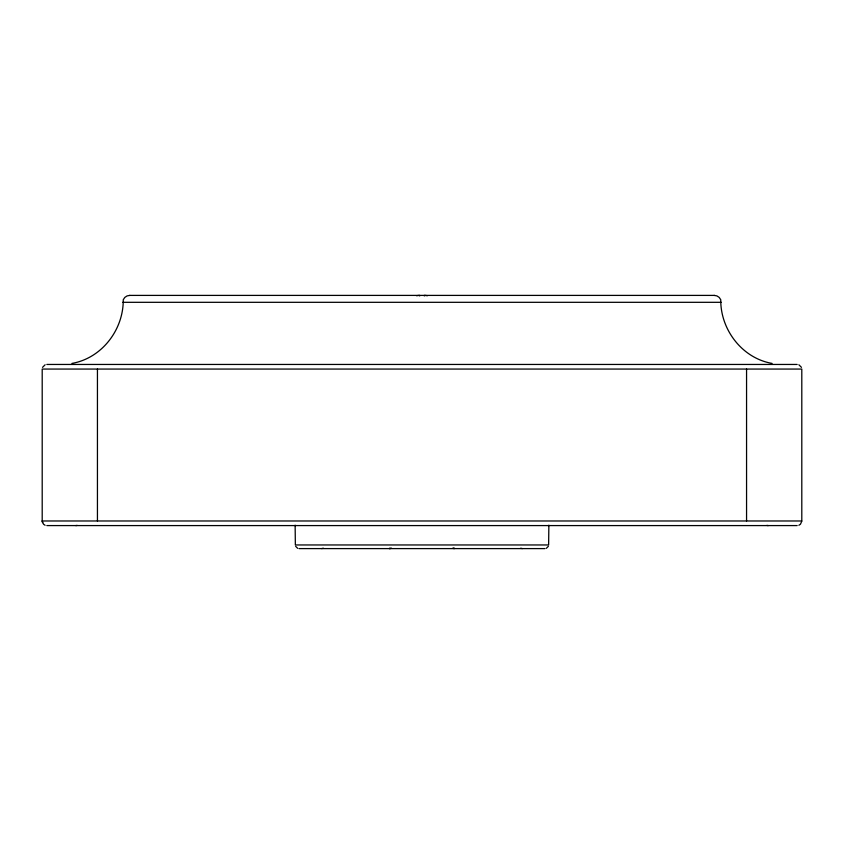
<?xml version="1.0" encoding="UTF-8"?>
<svg xmlns="http://www.w3.org/2000/svg" width="844" height="844" viewBox="0 0 844 844"><rect width="100%" height="100%" fill="white"/><g stroke="black" fill="none" stroke-linecap="round" stroke-linejoin="round"><path stroke-width="1.27" d="M548.864 525.19L548.621 544.96L295.358 544.96L295.136 525.19M801.8 521.149L800.45 524.229L798.888 525.263M548.368 546.3L546.311 548.347M42.527 367.362L45.112 364.777M323.336 548.189L321.68 548.6M391.236 548.189L391.194 548.21A3.682 3.682 0 0 1 389.548 548.6L389.548 548.189M391.088 548.262L389.622 548.6M71.919 363.416C101.85 358.215 123.551 329.698 123.245 299.768L124.785 297.426L127.127 295.885L129.86 295.4M129.67 295.4L714.33 295.4M122.76 302.31L721.24 302.31M46.831 364.45L797.169 364.45M42.2 520.98L801.8 520.98L801.8 369.06L42.2 369.06L42.2 520.98L43.55 524.229L45.112 525.263M46.831 525.58L797.169 525.58M299.04 548.6L544.96 548.6M522.32 548.6L520.706 548.21M454.42 548.6L454.378 548.6A3.682 3.682 0 0 1 452.764 548.189L454.452 548.189M714.14 295.4L716.872 295.885L719.215 297.426L720.755 299.768C720.449 329.698 742.15 358.215 772.081 363.416M297.689 548.347L295.632 546.3M798.888 364.777L801.473 367.362M42.2 521.149L42.527 522.668M746.56 369.06L746.56 520.98M424.3 295.938L424.3 295.4A13.81 13.81 0 0 1 427.37 295.748M419.7 295.938L419.7 295.4A13.81 13.81 0 0 0 416.63 295.748M97.44 369.06L97.44 520.98M768.293 525.58A4.6 4.6 0 0 1 766.911 525.369M77.089 525.369A4.6 4.6 0 0 1 75.707 525.58"/></g></svg>
